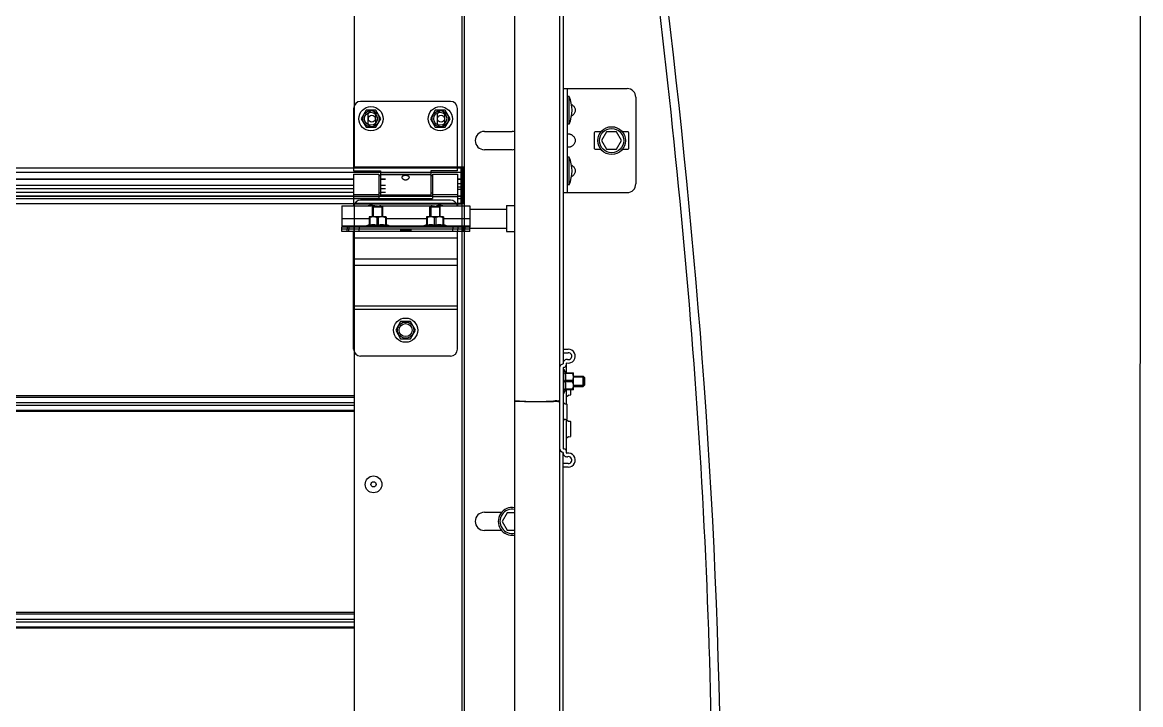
# Model space of a CAD drawing. Header units: millimetres. Extents: x 21899 to 38731, y -5425 to 3612.
# Drawn here: x 33931 to 34577, y -3441 to -3047 of the extents above; entities that cross this region are included whole.
import ezdxf

# ---------------------------------------------------------------- set-up
doc = ezdxf.new("R2010")
doc.units = ezdxf.units.MM

msp = doc.modelspace()

# ---------------------------------------------------------------- linework, layer by layer
at = {"color": 7, "linetype": 'Continuous'}
for p, q in [((34576.43, -4530.44), (34577.01, -2487.45)), ((34215.4, -2795.66), (34215.4, -5410.33)), ((34241.4, -2795.66), (34241.4, -5410.47)), ((34243.4, -2795.66), (34243.4, -3243.99)), ((34122.9, -3130.47), (34122.9, -2871.77)), ((34186.4, -4233.21), (34186.4, -2871.77)), ((34243.4, -3085.05), (34280.4, -3085.05)), ((34245.9, -3145.05), (34245.9, -3085.05)), ((34178.4, -3092.47), (34126.4, -3092.47)), ((34246.9, -3089.55), (34245.9, -3089.55)), ((34246.9, -3105.55), (34246.9, -3089.55)), ((34285.4, -3090.05), (34285.4, -3140.05)), ((34129.55, -3097.53), (34126.7, -3102.47)), ((34135.25, -3097.53), (34129.55, -3097.53)), ((34130.65, -3100.22), (34130.65, -3104.72)), ((34130.65, -3100.22), (34130.65, -3104.72)), ((34135.15, -3104.72), (34135.15, -3100.22)), ((34135.15, -3104.72), (34135.15, -3100.22)), ((34138.1, -3102.47), (34135.25, -3097.53)), ((34169.55, -3097.53), (34166.7, -3102.47)), ((34175.25, -3097.53), (34169.55, -3097.53)), ((34170.65, -3100.22), (34170.65, -3104.72)), ((34170.65, -3100.22), (34170.65, -3104.72)), ((34175.15, -3104.72), (34175.15, -3100.22)), ((34175.15, -3104.72), (34175.15, -3100.22)), ((34178.1, -3102.47), (34175.25, -3097.53)), ((34182.4, -3132.47), (34182.4, -3096.47)), ((34126.7, -3102.47), (34129.55, -3107.4)), ((34135.25, -3107.4), (34138.1, -3102.47)), ((34166.7, -3102.47), (34169.55, -3107.4)), ((34175.25, -3107.4), (34178.1, -3102.47)), ((34246.9, -3105.55), (34245.9, -3105.55)), ((34129.55, -3107.4), (34135.25, -3107.4)), ((34169.55, -3107.4), (34175.25, -3107.4)), ((34197.9, -3109.8), (34213.9, -3109.8)), ((34261.4, -3110.55), (34261.4, -3119.55)), ((34265.15, -3110.05), (34261.9, -3110.05)), ((34268.51, -3110.05), (34265.62, -3115.05)), ((34274.28, -3110.05), (34268.51, -3110.05)), ((34277.17, -3115.05), (34274.28, -3110.05)), ((34280.9, -3110.05), (34277.64, -3110.05)), ((34281.4, -3119.55), (34281.4, -3110.55)), ((34261.9, -3120.05), (34265.15, -3120.05)), ((34265.62, -3115.05), (34268.51, -3120.05)), ((34268.51, -3120.05), (34274.28, -3120.05)), ((34274.28, -3120.05), (34277.17, -3115.05)), ((34277.64, -3120.05), (34280.9, -3120.05)), ((34213.9, -3120.3), (34197.9, -3120.3)), ((34246.9, -3124.55), (34245.9, -3124.55)), ((34246.9, -3140.55), (34246.9, -3124.55)), ((34122.4, -3132.47), (34137.9, -3132.47)), ((34186.4, -3130.47), (34122.9, -3130.47)), ((34186.4, -3130.47), (34122.9, -3130.47)), ((34137.9, -3132.47), (34137.9, -3146.47)), ((34182.4, -3132.47), (34166.9, -3132.47)), ((34166.9, -3132.47), (34166.9, -3146.47)), ((34186.4, -3130.47), (34182.4, -3130.47)), ((34184.4, -3130.47), (34184.4, -3151.38)), ((34184.9, -3151.27), (34184.9, -3130.47)), ((34184.9, -3151.27), (34184.9, -3130.47)), ((34122.4, -3137.42), (33344.9, -3137.42)), ((34122.4, -3137.42), (34076.9, -3137.42)), ((34122.4, -3134.47), (34136.9, -3134.47)), ((34122.4, -3134.47), (34122.4, -3152.67)), ((34136.9, -3134.47), (34136.9, -3148.47)), ((34137.9, -3135.47), (34136.9, -3135.47)), ((34140.86, -3137.42), (34137.9, -3137.42)), ((34167.9, -3135.47), (34166.9, -3135.47)), ((34167.9, -3134.47), (34182.4, -3134.47)), ((34167.9, -3134.47), (34167.9, -3148.47)), ((34182.4, -3134.47), (34182.4, -3152.67)), ((34184.4, -3137.42), (34182.4, -3137.42)), ((34122.4, -3142.97), (33344.9, -3142.97)), ((34122.4, -3142.97), (34076.9, -3142.97)), ((34137.9, -3145.47), (34136.9, -3145.47)), ((34140.86, -3142.97), (34137.9, -3142.97)), ((34167.9, -3145.47), (34166.9, -3145.47)), ((34184.4, -3141.97), (34182.4, -3141.97)), ((34186.4, -3144.47), (34185.4, -3144.47)), ((34186.4, -3144.47), (34185.4, -3144.47)), ((34186.4, -3144.47), (34185.4, -3144.47)), ((34243.4, -3145.05), (34280.4, -3145.05)), ((34246.9, -3140.55), (34245.9, -3140.55)), ((34122.4, -3147.05), (33344.9, -3147.05)), ((34122.4, -3147.05), (34076.9, -3147.05)), ((34122.9, -3630.47), (34122.9, -3151.27)), ((34122.9, -3151.47), (34184.9, -3151.47)), ((34122.9, -3151.47), (34184.9, -3151.47)), ((34167.9, -3147.05), (34136.9, -3147.05)), ((34136.9, -3148.47), (34167.9, -3148.47)), ((34166.9, -3146.47), (34137.9, -3146.47)), ((34184.4, -3147.05), (34182.4, -3147.05)), ((34186.4, -3151.47), (34182.4, -3151.47)), ((34186.4, -3149.47), (34185.4, -3149.47)), ((34133.2, -3153.47), (34133.55, -3153.11)), ((34139.2, -3153.47), (34133.2, -3153.47)), ((34133.2, -3158.97), (34133.2, -3153.47)), ((34138.84, -3153.11), (34133.55, -3153.11)), ((34139.2, -3153.47), (34138.84, -3153.11)), ((34139.2, -3158.97), (34139.2, -3153.47)), ((34166.4, -3153.47), (34166.75, -3153.11)), ((34172.4, -3153.47), (34166.4, -3153.47)), ((34166.4, -3158.97), (34166.4, -3153.47)), ((34172.04, -3153.11), (34166.75, -3153.11)), ((34172.4, -3153.47), (34172.04, -3153.11)), ((34172.4, -3158.97), (34172.4, -3153.47)), ((34189.6, -3154.57), (34210.6, -3154.57)), ((34210.6, -3152.57), (34215.4, -3152.57)), ((34210.6, -3152.57), (34210.6, -3167.57)), ((34115.6, -3167.47), (34115.6, -3164.97)), ((34122.6, -3166.17), (34122.6, -3164.97)), ((34129.2, -3164.47), (34131.29, -3163.55)), ((34143.2, -3164.47), (34129.2, -3164.47)), ((34129.2, -3164.97), (34129.2, -3164.47)), ((34131.32, -3158.97), (34131.28, -3159)), ((34131.29, -3159), (34131.29, -3163.79)), ((34131.69, -3159.54), (34131.29, -3159.54)), ((34131.69, -3163.79), (34131.29, -3163.79)), ((34141.08, -3158.97), (34131.32, -3158.97)), ((34131.69, -3159.54), (34131.69, -3163.79)), ((34136.6, -3159.54), (34135.79, -3159.54)), ((34135.79, -3159.54), (34135.79, -3163.79)), ((34136.6, -3163.79), (34135.79, -3163.79)), ((34136.6, -3159.54), (34136.6, -3163.79)), ((34140.7, -3159.54), (34141.1, -3159.54)), ((34140.7, -3159.54), (34140.7, -3163.79)), ((34141.1, -3163.79), (34140.7, -3163.79)), ((34141.08, -3158.97), (34141.11, -3159)), ((34141.1, -3159), (34141.1, -3163.79)), ((34143.2, -3164.47), (34141.1, -3163.55)), ((34143.2, -3164.97), (34143.2, -3164.47)), ((34162.4, -3164.47), (34164.49, -3163.55)), ((34176.4, -3164.47), (34162.4, -3164.47)), ((34162.4, -3164.97), (34162.4, -3164.47)), ((34164.52, -3158.97), (34164.48, -3159)), ((34164.49, -3159), (34164.49, -3163.79)), ((34164.89, -3159.54), (34164.49, -3159.54)), ((34164.89, -3163.79), (34164.49, -3163.79)), ((34174.28, -3158.97), (34164.52, -3158.97)), ((34164.89, -3159.54), (34164.89, -3163.79)), ((34169.8, -3159.54), (34168.99, -3159.54)), ((34168.99, -3159.54), (34168.99, -3163.79)), ((34169.8, -3163.79), (34168.99, -3163.79)), ((34169.8, -3159.54), (34169.8, -3163.79)), ((34173.9, -3159.54), (34174.3, -3159.54)), ((34173.9, -3159.54), (34173.9, -3163.79)), ((34174.3, -3163.79), (34173.9, -3163.79)), ((34174.28, -3158.97), (34174.31, -3159)), ((34174.3, -3159), (34174.3, -3163.79)), ((34176.4, -3164.47), (34174.3, -3163.55)), ((34176.4, -3164.97), (34176.4, -3164.47)), ((34182.6, -3164.97), (34182.6, -3166.17)), ((34189.6, -3167.47), (34189.6, -3164.97)), ((34189.6, -3166.17), (34115.6, -3166.17)), ((34149.55, -3166.27), (34115.6, -3166.27)), ((34122.6, -3167.47), (34122.6, -3166.27)), ((34133.2, -3166.27), (34133.2, -3166.17)), ((34139.2, -3166.27), (34139.2, -3166.17)), ((34149.55, -3166.27), (34149.55, -3166.17)), ((34155.65, -3167.47), (34155.65, -3166.17)), ((34189.6, -3166.27), (34155.65, -3166.27)), ((34166.4, -3166.27), (34166.4, -3166.17)), ((34172.4, -3166.27), (34172.4, -3166.17)), ((34182.6, -3167.47), (34182.6, -3166.27)), ((34189.6, -3165.57), (34210.6, -3165.57)), ((34210.6, -3167.57), (34215.4, -3167.57)), ((34149.55, -3219.53), (34146.7, -3224.47)), ((34155.25, -3219.53), (34149.55, -3219.53)), ((34158.1, -3224.47), (34155.25, -3219.53)), ((34146.7, -3224.47), (34149.55, -3229.4)), ((34149.55, -3229.4), (34155.25, -3229.4)), ((34155.25, -3229.4), (34158.1, -3224.47)), ((34243.4, -3237.47), (34246.4, -3237.47)), ((34243.4, -3246.97), (34243.9, -3246.97)), ((34243.9, -3246.97), (34244.82, -3249.06)), ((34243.9, -3260.97), (34243.9, -3246.97)), ((34244.58, -3249.06), (34249.37, -3249.06)), ((34244.58, -3249.46), (34244.58, -3249.06)), ((34248.83, -3249.46), (34248.83, -3249.06)), ((34249.4, -3249.09), (34249.36, -3249.05)), ((34249.4, -3258.85), (34249.4, -3249.09)), ((34248.83, -3249.46), (34244.58, -3249.46)), ((34248.83, -3253.56), (34244.58, -3253.56)), ((34244.58, -3254.37), (34244.58, -3253.56)), ((34248.83, -3254.37), (34244.58, -3254.37)), ((34248.83, -3254.37), (34248.83, -3253.56)), ((34249.4, -3250.97), (34254.9, -3250.97)), ((34254.9, -3250.97), (34255.9, -3251.97)), ((34254.9, -3256.97), (34254.9, -3250.97)), ((34255.5, -3256.37), (34255.5, -3251.57)), ((34255.9, -3255.97), (34255.9, -3251.97)), ((34243.4, -3260.97), (34243.9, -3260.97)), ((34243.9, -3260.97), (34244.82, -3258.88)), ((34248.83, -3258.47), (34244.58, -3258.47)), ((34244.58, -3258.88), (34244.58, -3258.47)), ((34249.37, -3258.88), (34244.58, -3258.88)), ((34245.72, -3262.47), (34246.43, -3261.92)), ((34246.57, -3261.87), (34247.38, -3261.95)), ((34247.6, -3258.88), (34247.6, -3261.75)), ((34248.83, -3258.47), (34248.83, -3258.88)), ((34249.4, -3258.85), (34249.36, -3258.88)), ((34249.4, -3256.97), (34254.9, -3256.97)), ((34254.9, -3256.97), (34255.9, -3255.97)), ((34215.4, -3265.11), (34221.05, -3265.5)), ((34215.4, -3265.52), (34221.05, -3265.62)), ((34233.52, -3265.51), (34237.89, -3265.24)), ((34233.52, -3265.62), (34237.89, -3265.55)), ((34239.4, -3265.12), (34239.4, -3265.42)), ((34243.72, -3266.47), (34244.43, -3267.02)), ((34244.57, -3267.06), (34245.38, -3266.99)), ((34245.6, -3267.19), (34245.6, -3275.75)), ((34243.72, -3276.47), (34244.43, -3275.92)), ((34244.57, -3275.87), (34245.38, -3275.95)), ((34245.72, -3276.47), (34246.43, -3277.02)), ((34246.57, -3277.06), (34247.38, -3276.99)), ((34247.6, -3277.19), (34247.6, -3285.75)), ((34245.72, -3286.47), (34246.43, -3285.92)), ((34246.57, -3285.87), (34247.38, -3285.95)), ((34243.4, -5410.47), (34243.4, -3294.95)), ((34246.4, -3301.47), (34243.4, -3301.47)), ((34197.9, -3329.59), (34207.86, -3329.59)), ((34211.01, -3329.84), (34208.12, -3334.84)), ((34215.4, -3329.84), (34211.01, -3329.84)), ((34208.12, -3334.84), (34211.01, -3339.84)), ((34207.86, -3340.09), (34197.9, -3340.09)), ((34211.01, -3339.84), (34215.4, -3339.84))]:
    msp.add_line(p, q, dxfattribs=at)
at = {"color": 9, "linetype": 'Continuous'}
for p, q in [((34184.9, -2871.77), (34184.9, -3130.47)), ((34140.86, -3131.04), (33344.9, -3131.04)), ((34184.9, -3131.04), (34076.9, -3131.04)), ((34184.4, -3131.04), (34182.4, -3131.04)), ((34140.86, -3133.48), (31376.6, -3133.48)), ((34122.4, -3137.32), (33344.9, -3137.32)), ((34184.9, -3133.48), (34076.9, -3133.48)), ((34122.4, -3137.32), (34076.9, -3137.32)), ((34166.9, -3133.63), (34137.9, -3133.63)), ((34166.9, -3134.85), (34137.9, -3134.85)), ((34140.86, -3137.32), (34137.9, -3137.32)), ((34184.4, -3133.48), (34166.9, -3133.48)), ((34184.4, -3137.32), (34182.4, -3137.32)), ((34184.9, -3137.47), (34184.9, -3152.67)), ((34122.4, -3140.97), (33344.9, -3140.97)), ((33344.9, -3144.75), (34122.4, -3144.75)), ((34122.4, -3140.97), (34076.9, -3140.97)), ((34076.9, -3144.75), (34122.4, -3144.75)), ((34140.86, -3140.97), (34137.9, -3140.97)), ((34137.9, -3144.75), (34140.86, -3144.75)), ((34184.4, -3139.97), (34182.4, -3139.97)), ((34182.4, -3143.15), (34184.4, -3143.15)), ((33344.9, -3147.08), (34140.86, -3147.08)), ((33344.9, -3148.46), (34140.86, -3148.46)), ((33344.9, -3151.38), (34140.86, -3151.38)), ((34076.9, -3147.08), (34122.4, -3147.08)), ((34076.9, -3148.46), (34122.4, -3148.46)), ((34076.9, -3151.38), (34122.9, -3151.38)), ((34122.4, -3146.09), (34136.9, -3146.09)), ((34122.4, -3147.31), (34136.9, -3147.31)), ((34136.9, -3147.08), (34167.9, -3147.08)), ((34136.9, -3148.46), (34167.9, -3148.46)), ((34167.9, -3146.09), (34182.4, -3146.09)), ((34167.9, -3147.31), (34182.4, -3147.31)), ((34182.4, -3147.08), (34184.4, -3147.08)), ((34182.4, -3148.46), (34184.4, -3148.46)), ((34182.4, -3151.38), (34184.4, -3151.38)), ((34184.9, -3151.47), (34184.9, -3630.47)), ((34115.6, -3160.07), (34131.29, -3160.07)), ((34115.6, -3164.17), (34129.88, -3164.17)), ((34118.6, -3164.97), (34118.6, -3166.17)), ((34119.6, -3164.97), (34119.6, -3166.17)), ((34125.6, -3164.97), (34125.6, -3166.17)), ((34141.1, -3160.07), (34164.49, -3160.07)), ((34142.51, -3164.17), (34163.08, -3164.17)), ((34174.3, -3160.07), (34189.6, -3160.07)), ((34175.71, -3164.17), (34189.6, -3164.17)), ((34179.6, -3164.97), (34179.6, -3166.17)), ((34185.6, -3164.97), (34185.6, -3166.17)), ((34186.6, -3164.97), (34186.6, -3166.17)), ((34118.6, -3167.47), (34118.6, -3166.27)), ((34119.6, -3167.47), (34119.6, -3166.27)), ((34182.4, -3171.47), (34122.4, -3171.47)), ((34125.6, -3167.47), (34125.6, -3166.27)), ((34155.25, -3166.69), (34149.55, -3166.69)), ((34179.6, -3167.47), (34179.6, -3166.27)), ((34185.6, -3167.47), (34185.6, -3166.27)), ((34186.6, -3167.47), (34186.6, -3166.27)), ((34182.4, -3183.47), (34122.4, -3183.47)), ((34182.4, -3187.21), (34122.4, -3187.21)), ((34182.4, -3210.6), (34122.4, -3210.6)), ((34182.4, -3212.47), (34122.4, -3212.47)), ((34122.9, -3262.45), (31376.6, -3262.45)), ((31376.6, -3263.22), (34122.9, -3263.22)), ((31376.6, -3266.19), (34122.9, -3266.19)), ((31376.6, -3267.74), (34122.9, -3267.74)), ((34122.9, -3262.45), (34076.9, -3262.45)), ((34076.9, -3263.22), (34122.9, -3263.22)), ((34076.9, -3266.19), (34122.9, -3266.19)), ((34076.9, -3267.74), (34122.9, -3267.74)), ((31376.6, -3270.71), (34122.9, -3270.71)), ((34122.9, -3271.49), (31376.6, -3271.49)), ((34076.9, -3270.71), (34122.9, -3270.71)), ((34122.9, -3271.49), (34076.9, -3271.49)), ((34122.9, -3387.45), (32294.1, -3387.45)), ((32294.1, -3388.22), (34122.9, -3388.22)), ((32294.1, -3391.19), (34122.9, -3391.19)), ((34122.9, -3387.45), (34076.9, -3387.45)), ((34076.9, -3388.22), (34122.9, -3388.22)), ((34076.9, -3391.19), (34122.9, -3391.19)), ((32294.1, -3392.74), (34122.9, -3392.74)), ((32294.1, -3395.71), (34122.9, -3395.71)), ((34122.9, -3396.49), (32294.1, -3396.49)), ((34076.9, -3392.74), (34122.9, -3392.74)), ((34076.9, -3395.71), (34122.9, -3395.71)), ((34122.9, -3396.49), (34076.9, -3396.49))]:
    msp.add_line(p, q, dxfattribs=at)
msp.add_line((34122.4, -3096.47), (34122.4, -3132.47))
at = {"color": 3, "linetype": 'Continuous'}
for p, q in [((34185.4, -3151.17), (34185.4, -3130.47)), ((34185.4, -3130.47), (34185.4, -3151.17)), ((34185.4, -3130.47), (34185.4, -3151.47)), ((34184.4, -3137.47), (34185.4, -3137.47)), ((34122.9, -3151.27), (34184.9, -3151.27)), ((34122.9, -3151.27), (34184.9, -3151.27)), ((34178.4, -3149.47), (34126.4, -3149.47)), ((34115.6, -3152.67), (34134.1, -3152.67)), ((34115.6, -3152.67), (34115.6, -3164.97)), ((34138.1, -3152.67), (34167.1, -3152.67)), ((34171.1, -3152.67), (34189.6, -3152.67)), ((34189.6, -3152.67), (34189.6, -3164.97)), ((34189.6, -3164.97), (34115.6, -3164.97)), ((34122.3, -3167.47), (34115.6, -3167.47)), ((34189.6, -3167.47), (34122.4, -3167.47)), ((34122.4, -3235.47), (34122.4, -3167.47)), ((34155.25, -3166.27), (34149.55, -3166.27)), ((34149.55, -3166.27), (34149.55, -3167.47)), ((34155.25, -3166.27), (34155.25, -3167.47)), ((34182.4, -3235.47), (34182.4, -3167.47)), ((34243.4, -3235.47), (34246.4, -3235.47)), ((34178.4, -3239.47), (34126.4, -3239.47)), ((34243.4, -3246.27), (34243.4, -3292.67)), ((34245.4, -3249.06), (34245.4, -3243.59)), ((34245.4, -3266.99), (34245.4, -3258.88)), ((34245.4, -3295.34), (34245.4, -3275.95)), ((34246.4, -3303.47), (34243.4, -3303.47))]:
    msp.add_line(p, q, dxfattribs=at)
at = {"color": 2, "linetype": 'Continuous'}
for p, q in [((34133.7, -3153.11), (34133.7, -3158.97)), ((34138.7, -3153.11), (34138.7, -3158.97)), ((34166.9, -3153.11), (34166.9, -3158.97)), ((34171.9, -3153.11), (34171.9, -3158.97)), ((34133.7, -3166.17), (34133.7, -3166.27)), ((34138.7, -3166.17), (34138.7, -3166.27)), ((34166.9, -3166.17), (34166.9, -3166.27)), ((34171.9, -3166.17), (34171.9, -3166.27)), ((34255.5, -3251.57), (34249.4, -3251.57)), ((34255.5, -3256.37), (34249.4, -3256.37))]:
    msp.add_line(p, q, dxfattribs=at)
at = {"color": 7, "linetype": 'Continuous'}
for centre, radius in [((34132.4, -3102.47), 7), ((34132.4, -3102.47), 3.75), ((34132.9, -3102.47), 2), ((34132.9, -3102.47), 2), ((34172.4, -3102.47), 7), ((34172.4, -3102.47), 3.75), ((34172.9, -3102.47), 2), ((34172.9, -3102.47), 2), ((34271.4, -3115.05), 8), ((34271.4, -3115.05), 7), ((34152.4, -3224.47), 7), ((34152.4, -3224.47), 3.75), ((34133.9, -3313.47), 4.85), ((34133.9, -3313.47), 1.5)]:
    msp.add_circle(centre, radius, dxfattribs=at)
at = {"color": 9, "linetype": 'Continuous'}
for centre in [(34132.4, -3102.47), (34172.4, -3102.47), (34152.4, -3224.47)]:
    msp.add_circle(centre, 4.7, dxfattribs=at)
at = {"color": 7, "linetype": 'Continuous'}
for centre, radius, start, end in [((34280.4, -3090.05), 5, 0, 90), ((34126.4, -3096.47), 4, 90, 180), ((34178.4, -3096.47), 4, 0, 90), ((34228.28, -3097.55), 20.26, 336.74114, 23.25886), ((34132.9, -3100.22), 2.25, 0, 180), ((34132.9, -3100.22), 2.25, 0, 180), ((34172.9, -3100.22), 2.25, 0, 180), ((34172.9, -3100.22), 2.25, 0, 180), ((34132.9, -3104.72), 2.25, 180, 0), ((34132.9, -3104.72), 2.25, 180, 0), ((34172.9, -3104.72), 2.25, 180, 0), ((34172.9, -3104.72), 2.25, 180, 0), ((34197.9, -3115.05), 5.25, 90, 270), ((34213.9, -3115.05), 5.25, 73.33528, 90), ((34261.9, -3110.55), 0.5, 90, 180), ((34280.9, -3110.55), 0.5, 0, 90), ((34213.9, -3115.05), 5.25, 270, 286.66472), ((34261.9, -3119.55), 0.5, 180, 270), ((34280.9, -3119.55), 0.5, 270, 0), ((34228.28, -3132.55), 20.26, 336.74114, 23.25886), ((34280.4, -3140.05), 5, 270, 0), ((34132.4, -3159.47), 7, 75.96314, 102.99483), ((34172.4, -3159.47), 7, 77.00517, 109.37316), ((34245.6, -3243.59), 2.2, 79.01942, 180), ((34246.4, -3239.47), 2, 259.01942, 90), ((34243.7, -3246.27), 2.3, 97.49472, 180), ((34246.56, -3262.07), 0.2, 84.80557, 127.69424), ((34247.4, -3261.75), 0.2, 264.80557, 0), ((34243.6, -3266.62), 0.2, 52.30576, 180), ((34244.56, -3266.86), 0.2, 232.30576, 275.19443), ((34245.4, -3267.19), 0.2, 0, 95.19443), ((34245.6, -3262.31), 0.2, 180, 307.69424), ((34243.6, -3276.31), 0.2, 180, 307.69424), ((34244.56, -3276.07), 0.2, 84.80557, 127.69424), ((34245.4, -3275.75), 0.2, 264.80557, 0), ((34245.6, -3276.62), 0.2, 52.30576, 180), ((34246.56, -3276.86), 0.2, 232.30576, 275.19443), ((34247.4, -3277.19), 0.2, 0, 95.19443), ((34245.6, -3286.31), 0.2, 180, 307.69424), ((34246.56, -3286.07), 0.2, 84.80557, 127.69424), ((34247.4, -3285.75), 0.2, 264.80557, 0), ((34243.7, -3292.67), 2.3, 180, 262.50528), ((34245.6, -3295.34), 2.2, 180, 280.98058), ((34246.4, -3299.47), 2, 270, 100.98058), ((34213.9, -3334.84), 8, 79.19304, 280.80696), ((34197.9, -3334.84), 5.25, 90, 270), ((34213.9, -3334.84), 7, 77.62596, 282.37404)]:
    msp.add_arc(centre, radius, start, end, dxfattribs=at)
at = {"color": 3, "linetype": 'Continuous'}
for centre, radius, start, end in [((34126.4, -3153.47), 4, 90, 168.44976), ((34178.4, -3153.47), 4, 11.55024, 90), ((34126.4, -3235.47), 4, 180, 270), ((34178.4, -3235.47), 4, 270, 0), ((34246.4, -3239.47), 4, 259.01942, 90), ((34243.7, -3246.27), 0.3, 97.49472, 180), ((34243.4, -3243.99), 2, 277.49472, 0), ((34245.6, -3243.59), 0.2, 79.01942, 180), ((34243.7, -3292.67), 0.3, 180, 262.50528), ((34243.4, -3294.95), 2, 0, 82.50528), ((34245.6, -3295.34), 0.2, 180, 280.98058), ((34246.4, -3299.47), 4, 270, 100.98058)]:
    msp.add_arc(centre, radius, start, end, dxfattribs=at)
for points, knots in [([(34129.25, -5197.53), (34128.94, -5187.73), (34128, -5157.82), (34187.34, -5102.37), (34414.88, -5049.27), (34386.45, -4592.71), (34268.56, -4202.13), (34339.91, -3739.34), (34335.65, -3268.05), (34293.33, -2943.99), (34270.38, -2788.49)], [0, 0, 0, 0, 28.603639, 87.316373, 219.64008, 691.967745, 1092.856311, 1534.223988, 2043.788513, 2514.269853, 2514.269853, 2514.269853, 2514.269853]), ([(34124.25, -5197.69), (34124.1, -5193.02), (34123.95, -5188.26), (34124.21, -5179.75), (34124.5, -5176), (34125.36, -5170.99), (34125.63, -5169.69), (34126.21, -5167.32), (34126.51, -5166.25), (34127.18, -5164.13), (34127.55, -5163.08), (34128.73, -5159.98), (34129.65, -5157.97), (34133, -5151.53), (34135.9, -5147.32), (34142.45, -5139.42), (34146.11, -5135.72), (34153.9, -5128.78), (34158.04, -5125.54), (34165.67, -5120.07), (34169.12, -5117.77), (34176.08, -5113.4), (34179.61, -5111.32), (34190.24, -5105.39), (34197.44, -5101.82), (34216.29, -5093.08), (34227.95, -5088.3), (34250.54, -5078.81), (34261.45, -5074.1), (34275.53, -5066.84), (34279.34, -5064.74), (34285.87, -5060.82), (34288.65, -5059.03), (34294.06, -5055.32), (34296.7, -5053.38), (34304.39, -5047.38), (34309.24, -5043.1), (34323.89, -5028.53), (34332.67, -5017.22), (34347.91, -4992.36), (34354.36, -4978.8), (34365.17, -4949.79), (34369.53, -4934.34), (34379.35, -4887.95), (34382.5, -4855.15), (34383.97, -4787.02), (34382.29, -4751.69), (34375.82, -4681.11), (34371.04, -4645.85), (34364.2, -4603.39), (34362.78, -4594.93), (34359.88, -4578.2), (34358.39, -4569.93), (34353.86, -4545.35), (34350.73, -4529.29), (34341.22, -4481.94), (34334.69, -4451.46), (34319.37, -4378.26), (34310.89, -4336.23), (34302.56, -4281.98), (34300.86, -4269.81), (34298.08, -4247.04), (34296.94, -4236.46), (34295.26, -4217.86), (34294.64, -4209.87), (34293.61, -4193.82), (34293.2, -4185.76), (34292.26, -4161.51), (34292.02, -4145.23), (34292.27, -4096.08), (34293.73, -4062.93), (34300.04, -3968.14), (34306.71, -3905.92), (34314.36, -3827.38), (34315.91, -3811), (34318.39, -3783.02), (34319.36, -3771.4), (34321.18, -3748.2), (34322.01, -3736.62), (34324.32, -3701.9), (34325.59, -3678.8), (34328.6, -3609.64), (34329.58, -3563.7), (34329.64, -3426.23), (34325.87, -3335.06), (34312.19, -3152.79), (34302.29, -3061.7), (34283.1, -2911.89), (34274.85, -2853.17), (34266.2, -2794.45)], [0, 0, 0, 0, 13.614656, 13.614656, 24.237506, 24.237506, 27.949925, 27.949925, 31.063684, 31.063684, 34.177443, 34.177443, 40.404961, 40.404961, 54.673562, 54.673562, 68.942162, 68.942162, 83.210763, 83.210763, 94.643421, 94.643421, 106.076078, 106.076078, 128.941394, 128.941394, 165.933013, 165.933013, 202.924632, 202.924632, 217.211649, 217.211649, 228.325165, 228.325165, 239.438681, 239.438681, 261.665712, 261.665712, 310.591127, 310.591127, 359.516541, 359.516541, 408.441955, 408.441955, 499.721397, 499.721397, 591.000838, 591.000838, 682.28028, 682.28028, 705.283727, 705.283727, 728.287174, 728.287174, 774.294068, 774.294068, 866.307856, 866.307856, 999.972816, 999.972816, 1038.611318, 1038.611318, 1072.030725, 1072.030725, 1097.038945, 1097.038945, 1122.047166, 1122.047166, 1172.063606, 1172.063606, 1272.096487, 1272.096487, 1455.942037, 1455.942037, 1504.41999, 1504.41999, 1538.871883, 1538.871883, 1573.323775, 1573.323775, 1642.227561, 1642.227561, 1780.035131, 1780.035131, 2055.650273, 2055.650273, 2331.265414, 2331.265414, 2508.990496, 2508.990496, 2508.990496, 2508.990496])]:
    msp.add_open_spline(points, degree=3, knots=knots)
at = {"color": 7, "linetype": 'Continuous'}
for points, start_tangent, end_tangent in [([(34248.24, -3094.15), (34248.4, -3094.25)], (0.016055, -0.009245), (0.015475, -0.010152)), ([(34248.4, -3094.25), (34249.24, -3094.93), (34249.84, -3095.65), (34250.22, -3096.41), (34250.41, -3097.17), (34250.41, -3097.94), (34250.22, -3098.69), (34249.84, -3099.45), (34249.24, -3100.17), (34248.4, -3100.85)], (0.674512, -0.442515), (-0.674512, -0.442515)), ([(34248.4, -3100.85), (34248.24, -3100.95)], (-0.015475, -0.010152), (-0.016055, -0.009245)), ([(34245.9, -3111.75), (34245.94, -3111.5)], (0, 0.025732), (0.010479, 0.023665)), ([(34245.94, -3111.5), (34246.08, -3111.33), (34246.31, -3111.23), (34246.63, -3111.2), (34247.02, -3111.23), (34247.47, -3111.33), (34247.93, -3111.5), (34248.4, -3111.75)], (0.108524, 0.245076), (0.222816, -0.146179)), ([(34248.4, -3111.75), (34249.24, -3112.43), (34249.84, -3113.15), (34250.22, -3113.91), (34250.41, -3114.67), (34250.41, -3115.44), (34250.22, -3116.19), (34249.84, -3116.95), (34249.24, -3117.67), (34248.4, -3118.35)], (0.674512, -0.442515), (-0.674512, -0.442515)), ([(34248.4, -3118.35), (34247.93, -3118.6), (34247.47, -3118.77), (34247.02, -3118.87), (34246.63, -3118.9), (34246.31, -3118.87), (34246.08, -3118.77), (34245.94, -3118.6)], (-0.222815, -0.146178), (-0.108528, 0.245073)), ([(34248.24, -3129.15), (34248.4, -3129.25)], (0.016055, -0.009245), (0.015475, -0.010152)), ([(34248.4, -3129.25), (34249.24, -3129.93), (34249.84, -3130.65), (34250.22, -3131.41), (34250.41, -3132.17), (34250.41, -3132.94), (34250.22, -3133.69), (34249.84, -3134.45), (34249.24, -3135.17), (34248.4, -3135.85)], (0.674512, -0.442515), (-0.674512, -0.442515)), ([(34150.4, -3136.22), (34150.46, -3135.89), (34150.65, -3135.59), (34150.94, -3135.37), (34151.3, -3135.21), (34151.66, -3135.12), (34152.04, -3135.07), (34152.46, -3135.05), (34152.87, -3135.08), (34153.26, -3135.15), (34153.61, -3135.25), (34153.91, -3135.4), (34154.16, -3135.61), (34154.33, -3135.88), (34154.4, -3136.22)], (0, 1), (0, -1)), ([(34150.49, -3136.67), (34150.46, -3136.58), (34150.4, -3136.22)], (-0.374906, 0.927063), (0, 1)), ([(34154.3, -3136.68), (34154.16, -3136.94), (34153.89, -3137.27), (34153.55, -3137.54), (34153.18, -3137.73), (34152.79, -3137.84), (34152.36, -3137.88), (34151.93, -3137.83), (34151.53, -3137.7), (34151.17, -3137.49), (34150.86, -3137.23), (34150.62, -3136.93), (34150.49, -3136.67)], (-0.381296, -0.924453), (-0.374906, 0.927063)), ([(34154.4, -3136.22), (34154.34, -3136.57), (34154.3, -3136.68)], (0, -1), (-0.381296, -0.924453)), ([(34248.4, -3135.85), (34248.24, -3135.95)], (-0.015475, -0.010152), (-0.016055, -0.009245)), ([(34185.41, -3151.45), (34184.9, -3151.47)], (-0.997621, -0.068943), (-1, 0)), ([(34185.41, -3151.45), (34184.9, -3151.47)], (-0.997621, -0.068943), (-1, 0)), ([(34186.4, -3151.17), (34186.28, -3151.29), (34185.96, -3151.39), (34185.48, -3151.45), (34185.41, -3151.45)], (0, -1), (-0.997621, -0.068943)), ([(34186.4, -3151.17), (34186.28, -3151.29), (34185.96, -3151.39), (34185.48, -3151.45), (34185.41, -3151.45)], (0, -1), (-0.997621, -0.068943)), ([(34135.79, -3159.54), (34135.31, -3159.32), (34134.85, -3159.16), (34134.4, -3159.06), (34133.96, -3159), (34133.52, -3159), (34133.08, -3159.06), (34132.63, -3159.16), (34132.17, -3159.32), (34131.69, -3159.54)], (-0.893808, 0.44845), (-0.893808, -0.44845)), ([(34131.69, -3163.79), (34132.21, -3163.68), (34132.72, -3163.61), (34133.23, -3163.56), (34133.74, -3163.55), (34134.25, -3163.56), (34134.76, -3163.61), (34135.27, -3163.68), (34135.79, -3163.79)], (0.9765, 0.215516), (0.9765, -0.215516)), ([(34140.7, -3159.54), (34140.22, -3159.32), (34139.76, -3159.16), (34139.31, -3159.06), (34138.87, -3159), (34138.43, -3159), (34137.99, -3159.06), (34137.54, -3159.16), (34137.08, -3159.32), (34136.6, -3159.54)], (-0.893808, 0.44845), (-0.893808, -0.44845)), ([(34136.6, -3163.79), (34137.12, -3163.68), (34137.63, -3163.61), (34138.14, -3163.56), (34138.65, -3163.55), (34139.16, -3163.56), (34139.67, -3163.61), (34140.18, -3163.68), (34140.7, -3163.79)], (0.9765, 0.215516), (0.9765, -0.215516)), ([(34168.99, -3159.54), (34168.51, -3159.32), (34168.05, -3159.16), (34167.6, -3159.06), (34167.16, -3159), (34166.72, -3159), (34166.28, -3159.06), (34165.83, -3159.16), (34165.37, -3159.32), (34164.89, -3159.54)], (-0.893808, 0.44845), (-0.893808, -0.44845)), ([(34164.89, -3163.79), (34165.41, -3163.68), (34165.92, -3163.61), (34166.43, -3163.56), (34166.94, -3163.55), (34167.45, -3163.56), (34167.96, -3163.61), (34168.47, -3163.68), (34168.99, -3163.79)], (0.9765, 0.215516), (0.9765, -0.215516)), ([(34173.9, -3159.54), (34173.42, -3159.32), (34172.96, -3159.16), (34172.51, -3159.06), (34172.07, -3159), (34171.63, -3159), (34171.19, -3159.06), (34170.74, -3159.16), (34170.28, -3159.32), (34169.8, -3159.54)], (-0.893808, 0.44845), (-0.893808, -0.44845)), ([(34169.8, -3163.79), (34170.32, -3163.68), (34170.83, -3163.61), (34171.34, -3163.56), (34171.85, -3163.55), (34172.36, -3163.56), (34172.87, -3163.61), (34173.38, -3163.68), (34173.9, -3163.79)], (0.9765, 0.215516), (0.9765, -0.215516)), ([(34241.4, -3252.12), (34241.35, -3254.22), (34241.4, -3257.38)], (0, -0.526696), (0, -0.526696)), ([(34244.58, -3249.46), (34244.68, -3249.98), (34244.76, -3250.49), (34244.8, -3251), (34244.82, -3251.51), (34244.8, -3252.02), (34244.76, -3252.53), (34244.68, -3253.04), (34244.58, -3253.56)], (0.089159, -0.403977), (-0.089159, -0.403977)), ([(34244.58, -3254.37), (34244.68, -3254.89), (34244.76, -3255.4), (34244.8, -3255.91), (34244.82, -3256.42), (34244.8, -3256.93), (34244.76, -3257.44), (34244.68, -3257.95), (34244.58, -3258.47)], (0.089159, -0.403977), (-0.089159, -0.403977)), ([(34248.83, -3253.56), (34249.04, -3253.08), (34249.2, -3252.62), (34249.31, -3252.17), (34249.36, -3251.73), (34249.36, -3251.29), (34249.31, -3250.85), (34249.2, -3250.4), (34249.04, -3249.94), (34248.83, -3249.46)], (0.191925, 0.382525), (-0.191925, 0.382525)), ([(34248.83, -3258.47), (34249.04, -3257.99), (34249.2, -3257.53), (34249.31, -3257.08), (34249.36, -3256.64), (34249.36, -3256.2), (34249.31, -3255.76), (34249.2, -3255.31), (34249.04, -3254.85), (34248.83, -3254.37)], (0.191925, 0.382525), (-0.191925, 0.382525)), ([(34221.05, -3265.5), (34222.64, -3265.58)], (0.158645, -0.010824), (0.158915, -0.006094)), ([(34221.05, -3265.62), (34222.49, -3265.64), (34224.24, -3265.65), (34226.2, -3265.66), (34228.24, -3265.66), (34230.23, -3265.66), (34232.03, -3265.64), (34233.52, -3265.62)], (1.247449, -0.021987), (1.247481, 0.0201)), ([(34222.64, -3265.58), (34223.78, -3265.62)], (0.11421, -0.00438), (0.114259, -0.002945)), ([(34223.78, -3265.62), (34224.2, -3265.63)], (0.041927, -0.00108), (0.041928, -0.000945)), ([(34224.2, -3265.63), (34227.22, -3265.66), (34230.7, -3265.63)], (0.649877, -0.014652), (0.649882, 0.015025)), ([(34230.7, -3265.63), (34230.8, -3265.62)], (0.010301, 0.000238), (0.010301, 0.000246)), ([(34230.8, -3265.62), (34231.99, -3265.59)], (0.119132, 0.002849), (0.119082, 0.004354)), ([(34231.99, -3265.59), (34233.52, -3265.51)], (0.153381, 0.005608), (0.153173, 0.009554)), ([(34237.89, -3265.24), (34239.8, -3265.09)], (0.191615, 0.011951), (0.239854, -0.010557)), ([(34237.89, -3265.55), (34238.92, -3265.47)], (0.111113, 0.00179), (0.106579, 0.006374)), ([(34238.92, -3265.47), (34239.4, -3265.47)], (0.044519, 0.002662), (0.051269, -0.003224)), ([(34239.4, -3265.47), (34239.8, -3265.52)], (0.037416, -0.002353), (0.043059, -0.007303)), ([(34239.8, -3265.09), (34241.25, -3265.02)], (0.154999, -0.006822), (0.085171, 0.057615)), ([(34239.8, -3265.52), (34241.4, -3265.42)], (0.203129, -0.034452), (0, 0.15981)), ([(34241.25, -3265.02), (34241.39, -3264.79)], (0.023074, 0.015609), (0.003865, 0.030622))]:
    msp.add_spline(points, degree=3, dxfattribs=dict(at, start_tangent=start_tangent, end_tangent=end_tangent))
at = {"color": 3, "linetype": 'Continuous'}
for points, start_tangent, end_tangent in [([(34185.4, -3137.17), (34185.33, -3137.24), (34185.14, -3137.28), (34184.9, -3137.3)], (0, -1), (-1, 0)), ([(34185.4, -3137.17), (34185.33, -3137.24), (34185.14, -3137.28), (34184.9, -3137.3)], (0, -1), (-1, 0)), ([(34184.9, -3151.27), (34185.14, -3151.26), (34185.33, -3151.22)], (1, 0), (0.942444, 0.334365)), ([(34184.9, -3151.27), (34185.14, -3151.26), (34185.33, -3151.22)], (1, 0), (0.942444, 0.334365)), ([(34185.33, -3151.22), (34185.4, -3151.17)], (0.942444, 0.334365), (0, 1)), ([(34185.33, -3151.22), (34185.4, -3151.17)], (0.942444, 0.334365), (0, 1)), ([(34134.1, -3152.67), (34134.11, -3152.67)], (-0.269295, -0.963058), (0.966761, -0.25568)), ([(34134.18, -3152.69), (34134.1, -3152.67)], (-0.967488, 0.252916), (-0.269211, -0.963081)), ([(34135.17, -3152.88), (34134.96, -3152.85), (34134.77, -3152.82), (34134.6, -3152.79), (34134.45, -3152.75), (34134.32, -3152.73), (34134.23, -3152.7), (34134.1, -3152.67), (34134.23, -3152.7), (34134.32, -3152.73), (34134.45, -3152.75), (34134.6, -3152.79), (34134.77, -3152.82), (34134.96, -3152.85)], (-0.991814, 0.127691), (0.987855, -0.155378)), ([(34134.77, -3152.82), (34134.6, -3152.79), (34134.45, -3152.75), (34134.32, -3152.73), (34134.23, -3152.7), (34134.1, -3152.67), (34134.23, -3152.7), (34134.32, -3152.73), (34134.45, -3152.75), (34134.6, -3152.79), (34134.77, -3152.82), (34134.96, -3152.85)], (-0.983603, 0.180346), (0.987855, -0.155378)), ([(34134.77, -3152.82), (34134.6, -3152.79), (34134.45, -3152.75), (34134.32, -3152.73), (34134.23, -3152.7), (34134.1, -3152.67), (34134.23, -3152.7), (34134.32, -3152.73), (34134.45, -3152.75)], (-0.983603, 0.180346), (0.975429, -0.220316)), ([(34134.23, -3152.7), (34134.18, -3152.69)], (-0.968495, 0.249032), (-0.967488, 0.252916)), ([(34135.31, -3152.9), (34135.17, -3152.88)], (-0.994049, 0.108934), (-0.991814, 0.127691)), ([(34135.62, -3152.93), (34135.31, -3152.9)], (-0.997809, 0.06616), (-0.994049, 0.108934)), ([(34136.1, -3152.94), (34135.62, -3152.93)], (-1, -0.000125), (-0.997809, 0.06616)), ([(34136.1, -3152.94), (34136.57, -3152.93)], (1, -0.000114), (0.997809, 0.066161)), ([(34136.57, -3152.93), (34136.87, -3152.9)], (0.997809, 0.066161), (0.994276, 0.106842)), ([(34136.87, -3152.9), (34137.02, -3152.88), (34137.23, -3152.85), (34137.42, -3152.82), (34137.59, -3152.79), (34137.74, -3152.75), (34137.87, -3152.73), (34137.97, -3152.7), (34138.08, -3152.67), (34137.97, -3152.7), (34137.87, -3152.73), (34137.74, -3152.75), (34137.59, -3152.79), (34137.42, -3152.82), (34137.23, -3152.85), (34137.02, -3152.88)], (0.994276, 0.106842), (-0.991806, -0.127754)), ([(34137.22, -3152.86), (34137.02, -3152.88)], (-0.988177, -0.153317), (-0.991806, -0.127754)), ([(34137.97, -3152.7), (34138.08, -3152.67), (34137.97, -3152.7), (34137.93, -3152.71)], (0.968529, 0.248901), (-0.970087, -0.242758)), ([(34137.97, -3152.7), (34138, -3152.69)], (0.968529, 0.248901), (0.967848, 0.251535)), ([(34138, -3152.69), (34138.08, -3152.67)], (0.967848, 0.251535), (0.258533, -0.966003)), ([(34167.1, -3152.67), (34167.11, -3152.67)], (-0.269295, -0.963058), (0.966761, -0.25568)), ([(34167.18, -3152.69), (34167.1, -3152.67)], (-0.967488, 0.252916), (-0.269211, -0.963081)), ([(34168.17, -3152.88), (34167.96, -3152.85), (34167.77, -3152.82), (34167.6, -3152.79), (34167.45, -3152.75), (34167.32, -3152.73), (34167.23, -3152.7), (34167.1, -3152.67), (34167.23, -3152.7), (34167.32, -3152.73), (34167.45, -3152.75), (34167.6, -3152.79), (34167.77, -3152.82), (34167.96, -3152.85)], (-0.991814, 0.127691), (0.987855, -0.155378)), ([(34167.77, -3152.82), (34167.6, -3152.79), (34167.45, -3152.75), (34167.32, -3152.73), (34167.23, -3152.7), (34167.1, -3152.67), (34167.23, -3152.7), (34167.32, -3152.73), (34167.45, -3152.75), (34167.6, -3152.79), (34167.77, -3152.82), (34167.96, -3152.85)], (-0.983603, 0.180346), (0.987855, -0.155378)), ([(34167.77, -3152.82), (34167.6, -3152.79), (34167.45, -3152.75), (34167.32, -3152.73), (34167.23, -3152.7), (34167.1, -3152.67), (34167.23, -3152.7), (34167.32, -3152.73), (34167.45, -3152.75)], (-0.983603, 0.180346), (0.975429, -0.220316)), ([(34167.23, -3152.7), (34167.18, -3152.69)], (-0.968495, 0.249032), (-0.967488, 0.252916)), ([(34168.31, -3152.9), (34168.17, -3152.88)], (-0.994049, 0.108934), (-0.991814, 0.127691)), ([(34168.62, -3152.93), (34168.31, -3152.9)], (-0.997809, 0.06616), (-0.994049, 0.108934)), ([(34169.1, -3152.94), (34168.62, -3152.93)], (-1, -0.000125), (-0.997809, 0.06616)), ([(34169.1, -3152.94), (34169.57, -3152.93)], (1, -0.000114), (0.997809, 0.066161)), ([(34169.57, -3152.93), (34169.87, -3152.9)], (0.997809, 0.066161), (0.994276, 0.106842)), ([(34169.87, -3152.9), (34170.02, -3152.88), (34170.23, -3152.85), (34170.42, -3152.82), (34170.59, -3152.79), (34170.74, -3152.75), (34170.87, -3152.73), (34170.97, -3152.7), (34171.08, -3152.67), (34170.97, -3152.7), (34170.87, -3152.73), (34170.74, -3152.75), (34170.59, -3152.79), (34170.42, -3152.82), (34170.23, -3152.85), (34170.02, -3152.88)], (0.994276, 0.106842), (-0.991806, -0.127754)), ([(34170.22, -3152.86), (34170.02, -3152.88)], (-0.988177, -0.153317), (-0.991806, -0.127754)), ([(34170.97, -3152.7), (34171.08, -3152.67), (34170.97, -3152.7), (34170.93, -3152.71)], (0.968529, 0.248901), (-0.970087, -0.242758)), ([(34170.97, -3152.7), (34171, -3152.69)], (0.968529, 0.248901), (0.967848, 0.251535)), ([(34171, -3152.69), (34171.08, -3152.67)], (0.967848, 0.251535), (0.258533, -0.966003))]:
    msp.add_spline(points, degree=3, dxfattribs=dict(at, start_tangent=start_tangent, end_tangent=end_tangent))

doc.saveas('drawing.dxf')
